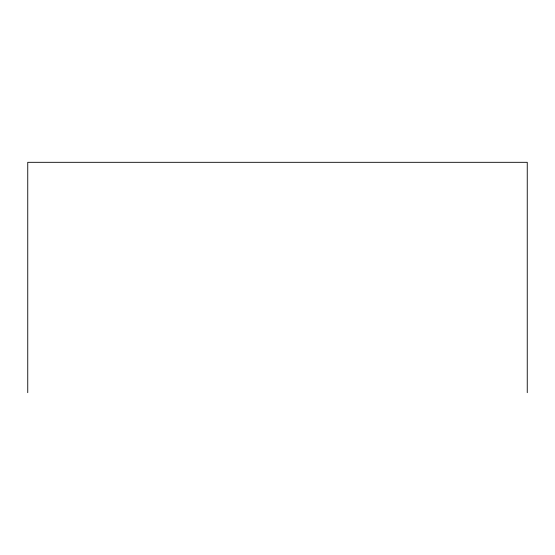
<?xml version="1.0" encoding="UTF-8"?>
<svg xmlns="http://www.w3.org/2000/svg" width="555" height="555" viewBox="0 0 555 555"><rect width="100%" height="100%" fill="white"/><g stroke="black" fill="none" stroke-linecap="round" stroke-linejoin="round"><path stroke-width="0.83" d="M527.25 392.683L527.25 162.317L27.75 162.317L27.75 392.683"/></g></svg>
